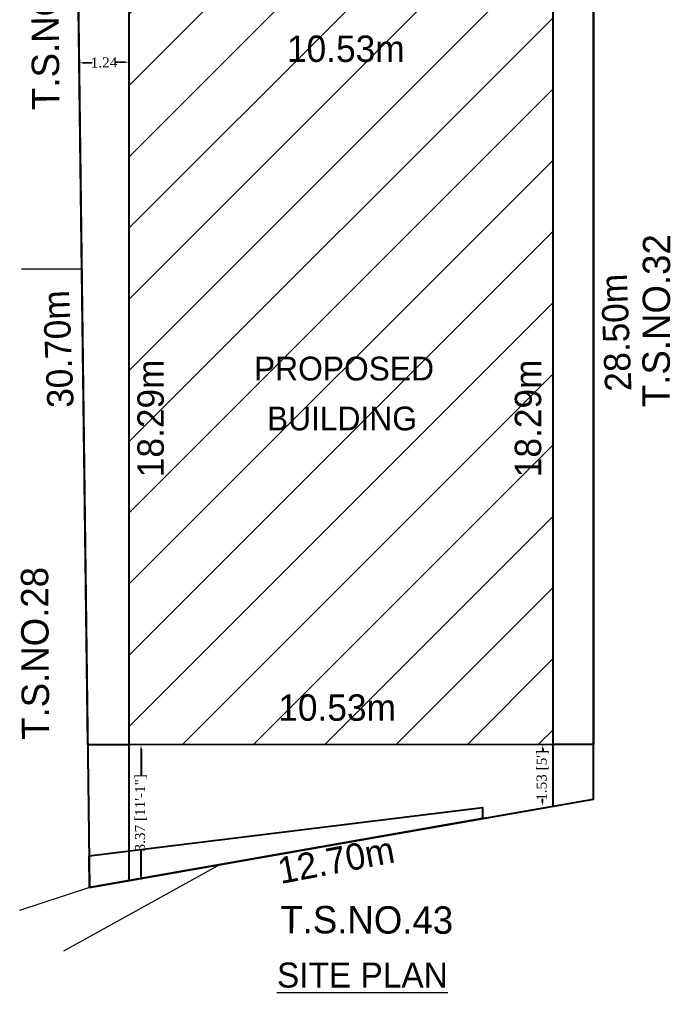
# Model space of a CAD drawing. Header units: metres. Extents: x -3129379 to 8446, y 1795 to 1612176.
# Drawn here: x -1560493.73 to -1560477.57, y 43123.34 to 43147.49 of the extents above; entities that cross this region are included whole.
import ezdxf

# ---------------------------------------------------------------- set-up
doc = ezdxf.new("R2010")
doc.units = ezdxf.units.M
doc.header["$LTSCALE"] = 750
doc.header["$MEASUREMENT"] = 0
doc.header["$PDMODE"] = 35
doc.header["$PDSIZE"] = 50
doc.linetypes.add('PHANTOM2', pattern=[1.25, 0.625, -0.125, 0.125, -0.125, 0.125, -0.125])
doc.layers.get('0').update_dxf_attribs({"lineweight": 5})
doc.layers.get('Defpoints').update_dxf_attribs({"lineweight": 0})
doc.layers.add('BLK_1_LVL_0_BLDG_FOOT_PRINT', color=1, linetype='Continuous', lineweight=5)
for name, color, linetype in [('BLK_1_LVL_0_REAR_SETBACK', 11, 'Continuous'), ('BLK_1_LVL_0_SIDE_SETBACK1', 171, 'Continuous'), ('BLK_1_LVL_0_SIDE_SETBACK2', 102, 'Continuous'), ('PLOT_BOUNDARY', 70, 'Continuous'), ('RWH', 130, 'Continuous')]:
    doc.layers.add(name, color=color, linetype=linetype)
doc.styles.add('ANAND', font='times.ttf')
doc.styles.add('S2', font='GOTHIC.TTF')
doc.dimstyles.new('STANDARD$0', dxfattribs={"dimtxt": 0.25, "dimasz": 0.1, "dimexe": 2, "dimexo": 2, "dimgap": 0, "dimtad": 0, "dimzin": 0, "dimdsep": 46, "dimtxsty": 'ANAND', "dimcen": 0.0625, "dimdle": 2.5, "dimse1": 1, "dimse2": 1, "dimclrd": 2, "dimclre": 9, "dimadec": 0, "dimazin": 0, "dimtfac": 1, "dimtix": 1, "dimtofl": 0, "dimtmove": 2, "dimatfit": 3, "dimldrblk": 'OBLIQUE', "dimfxl": 0, "dimtolj": 1, "dimtzin": 0, "dimarcsym": 0})

# ---------------------------------------------------------------- blocks, each defined once
blk = doc.blocks.new('*D110')
at = {"color": 2, "linetype": 'PHANTOM2', "lineweight": -2}
for p, q in [((-1560492.155, 43146.418), (-1560491.93, 43146.421)), ((-1560491.115, 43146.432), (-1560491.34, 43146.429))]:
    blk.add_line(p, q, dxfattribs=at)
at = {"color": 2}
for points in [[(-1560492.155, 43146.435), (-1560492.154, 43146.402), (-1560492.255, 43146.417)], [(-1560491.115, 43146.448), (-1560491.115, 43146.415), (-1560491.015, 43146.433)]]:
    blk.add_solid(points, dxfattribs=at)
at = {"layer": 'Defpoints', "color": 0}
for p in [(-1560492.255, 43146.417), (-1560492.255, 43146.417), (-1560491.015, 43146.433)]:
    blk.add_point(p, dxfattribs=at)
at = {"color": 0, "insert": (-1560491.635, 43146.425), "char_height": 0.25, "attachment_point": 5, "rotation": 0.7308, "style": 'ANAND'}
blk.add_mtext('\\A1;1.24', dxfattribs=at)
blk = doc.blocks.new('_Oblique')
at = {"color": 0, "linetype": 'ByBlock', "lineweight": -2}
blk.add_line((-0.5, -0.5), (0.5, 0.5), dxfattribs=at)
blk = doc.blocks.new('*D118')
at = {"color": 2, "linetype": 'PHANTOM2', "lineweight": -2}
for p, q in [((-1560490.716, 43129.385), (-1560490.716, 43128.717)), ((-1560490.716, 43126.216), (-1560490.716, 43126.884))]:
    blk.add_line(p, q, dxfattribs=at)
at = {"color": 2}
for points in [[(-1560490.733, 43129.385), (-1560490.699, 43129.385), (-1560490.716, 43129.485)], [(-1560490.733, 43126.216), (-1560490.699, 43126.216), (-1560490.716, 43126.116)]]:
    blk.add_solid(points, dxfattribs=at)
at = {"layer": 'Defpoints', "color": 0}
for p in [(-1560491.015, 43129.485), (-1560491.015, 43126.116), (-1560490.716, 43126.116)]:
    blk.add_point(p, dxfattribs=at)
at = {"color": 0, "insert": (-1560490.716, 43127.801), "char_height": 0.25, "attachment_point": 5, "rotation": 90, "style": 'ANAND'}
blk.add_mtext('\\A1;3.37 [11\'-1"]', dxfattribs=at)
blk = doc.blocks.new('*D119')
at = {"color": 2, "linetype": 'PHANTOM2', "lineweight": -2}
for p, q in [((-1560480.744, 43129.393), (-1560480.744, 43129.311)), ((-1560480.746, 43128.067), (-1560480.746, 43128.149))]:
    blk.add_line(p, q, dxfattribs=at)
at = {"color": 2}
for points in [[(-1560480.761, 43129.393), (-1560480.728, 43129.393), (-1560480.744, 43129.493)], [(-1560480.763, 43128.067), (-1560480.729, 43128.067), (-1560480.746, 43127.967)]]:
    blk.add_solid(points, dxfattribs=at)
at = {"layer": 'Defpoints', "color": 0}
for p in [(-1560480.483, 43129.493), (-1560480.746, 43127.967), (-1560480.485, 43127.966)]:
    blk.add_point(p, dxfattribs=at)
at = {"color": 0, "insert": (-1560480.745, 43128.73), "char_height": 0.25, "attachment_point": 5, "rotation": 89.9231, "style": 'ANAND'}
blk.add_mtext("\\A1;1.53 [5']", dxfattribs=at)

msp = doc.modelspace()

# ---------------------------------------------------------------- hatches: boundary and pattern name
h = msp.add_hatch()
h.set_pattern_fill('ANSI31', color=256, scale=10)
h.paths.add_polyline_path([(-1560480.48497, 43147.78282), (-1560491.01518, 43147.78282), (-1560491.01518, 43129.48543), (-1560480.48497, 43129.49307)])
h.paths.add_polyline_path([(-1560489.96278, 43135.95794), (-1560489.96278, 43139.4324), (-1560490.99503, 43139.4324), (-1560490.99503, 43135.95794)], flags=24)
h.paths.add_polyline_path([(-1560487.74474, 43137.12436), (-1560483.74141, 43137.12436), (-1560483.74141, 43138.05338), (-1560487.74474, 43138.05338)], flags=24)
h.paths.add_polyline_path([(-1560488.06617, 43138.3634), (-1560483.17211, 43138.3634), (-1560483.17211, 43139.29242), (-1560488.06617, 43139.29242)], flags=24)
h.paths.add_polyline_path([(-1560480.59234, 43135.95794), (-1560480.59234, 43139.4324), (-1560481.62459, 43139.4324), (-1560481.62459, 43135.95794)], flags=24)
h.paths.add_polyline_path([(-1560487.48135, 43129.89634), (-1560484.00688, 43129.89634), (-1560484.00688, 43130.92859), (-1560487.48135, 43130.92859)], flags=24)
h.paths.add_polyline_path([(-1560487.26444, 43146.25017), (-1560483.78998, 43146.25017), (-1560483.78998, 43147.28242), (-1560487.26444, 43147.28242)], flags=24)

# ---------------------------------------------------------------- linework, layer by layer
for points in [[(-1560492.38497, 43156.64196), (-1560491.99341, 43125.94446), (-1560479.48497, 43128.14196)], [(-1560479.48497, 43156.64196), (-1560479.48497, 43128.14196)], [(-1560492.18919, 43141.29321), (-1560493.68531, 43141.29321)], [(-1560488.75281, 43126.51377), (-1560492.64189, 43124.36253)], [(-1560491.99341, 43125.94446), (-1560493.7349, 43125.37403)]]:
    msp.add_lwpolyline(points)
at = {"layer": 'BLK_1_LVL_0_BLDG_FOOT_PRINT'}
msp.add_lwpolyline([(-1560480.48497, 43129.49307), (-1560491.01518, 43129.48543), (-1560491.01518, 43147.78282), (-1560480.48497, 43147.78282)], close=True, dxfattribs=at)
at = {"layer": 'BLK_1_LVL_0_REAR_SETBACK'}
msp.add_lwpolyline([(-1560491.01518, 43129.48543), (-1560491.01518, 43126.11631), (-1560480.48526, 43127.96623), (-1560480.48497, 43129.49307), (-1560491.01518, 43129.48543)], close=True, dxfattribs=at)
at = {"layer": 'BLK_1_LVL_0_SIDE_SETBACK1'}
msp.add_lwpolyline([(-1560480.48497, 43147.78282), (-1560479.48497, 43147.78282), (-1560479.48497, 43129.49307), (-1560480.48497, 43129.49307), (-1560480.48497, 43147.78282)], close=True, dxfattribs=at)
at = {"layer": 'BLK_1_LVL_0_SIDE_SETBACK2'}
msp.add_lwpolyline([(-1560491.01518, 43129.48543), (-1560492.03858, 43129.48543), (-1560492.27197, 43147.78282), (-1560491.01518, 43147.78282), (-1560491.01518, 43129.48543)], close=True, dxfattribs=at)
at = {"layer": 'PLOT_BOUNDARY', "color": 70}
msp.add_lwpolyline([(-1560479.48497, 43156.64196), (-1560492.38497, 43156.64196), (-1560491.99341, 43125.94446), (-1560479.48497, 43128.14196)], close=True, dxfattribs=at)
at = {"layer": 'RWH'}
msp.add_lwpolyline([(-1560491.99341, 43125.94446), (-1560492.00341, 43126.72869), (-1560482.23506, 43127.93162), (-1560482.23506, 43127.65882), (-1560491.99341, 43125.94446)], dxfattribs=at)

# ---------------------------------------------------------------- texts
at = {"style": 'S2'}
for s, height, rotation, p in [('T.S.NO.27', 0.679318, 90.362206, (-1560492.74383, 43145.24878)), ('T.S.NO.32', 0.679318, 89.797493, (-1560477.59153, 43137.87034)), ('28.50m', 0.655206, 92.357253, (-1560478.53679, 43138.27123)), ('30.70m', 0.655206, 92.357253, (-1560492.38612, 43137.86319)), ('18.29m', 0.655206, 90, (-1560490.1513, 43136.12998)), ('18.29m', 0.655206, 90, (-1560480.78086, 43136.12998)), ('T.S.NO.28', 0.679318, 90.362206, (-1560492.99556, 43129.61356)), ('12.70m', 0.655206, 10.720893, (-1560487.25013, 43126.03177)), ('T.S.NO.43', 0.679318, 359.797493, (-1560487.25877, 43124.81186))]:
    msp.add_text(s, height=height, rotation=rotation, dxfattribs=at).set_placement(p)
for s, height, p in [('10.53m', 0.655206, (-1560487.0924, 43146.43869)), ('PROPOSED ', 0.589685, (-1560487.91134, 43138.53307)), ('BUILDING', 0.589685, (-1560487.5899, 43137.29403)), ('10.53m', 0.655206, (-1560487.3093, 43130.08486)), ('%%USITE PLAN', 0.6204239, (-1560487.34125, 43123.46323))]:
    msp.add_text(s, height=height, dxfattribs=at).set_placement(p)

# ---------------------------------------------------------------- dimensions: what is measured, and where the dimension line sits
dim = msp.add_aligned_dim(p1=(-1560491.01518, 43146.43282), p2=(-1560492.25455, 43146.41701), distance=0, dimstyle='STANDARD$0', override={"dimfxl": 0, "dimarcsym": 2})
dim.commit()
dim.dimension.update_dxf_attribs({"geometry": '*D110', "text_midpoint": (-1560491.63486, 43146.42492)})
at = {"color": 1}
for p1, p2, distance, picture, middle in [((-1560491.01518, 43129.48543), (-1560491.01518, 43126.11631), 0.29912, '*D118', (-1560490.71606, 43127.80087)), ((-1560480.48321, 43129.49307), (-1560480.48526, 43127.96623), -0.26082, '*D119', (-1560480.74506, 43128.73))]:
    dim = msp.add_aligned_dim(p1=p1, p2=p2, distance=distance, dimstyle='STANDARD$0', override={"dimfxl": 0, "dimarcsym": 2}, dxfattribs=at)
    dim.commit()
    dim.dimension.update_dxf_attribs({"geometry": picture, "text_midpoint": middle})

doc.saveas('drawing.dxf')
